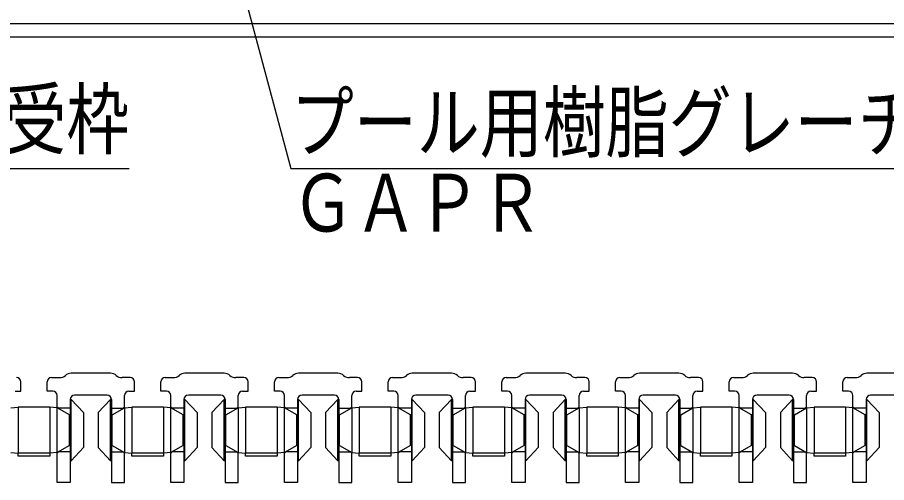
# Model space of a CAD drawing. Units: millimetres, scale not verified. Extents: x -819 to 819, y -558 to 522.
# Drawn here: x -271.8 to -73, y 75.9 to 182.2 of the extents above; entities that cross this region are included whole.
import ezdxf
from ezdxf.enums import TextEntityAlignment as Align

# ---------------------------------------------------------------- set-up
doc = ezdxf.new("R2010")
doc.units = ezdxf.units.MM
doc.header["$LTSCALE"] = 6
for name, color, linetype in [('0-0_計極細', 2, 'Continuous'), ('0-1_計細線', 3, 'Continuous'), ('0-5_寸法線', 7, 'Continuous')]:
    doc.layers.add(name, color=color, linetype=linetype)
doc.styles.add('ＭＳ ゴシック', font='')
doc.styles.get('ＭＳ ゴシック').set_extended_font_data('MS Gothic')

msp = doc.modelspace()

# ---------------------------------------------------------------- linework, layer by layer
at = {"layer": '0-0_計極細'}
for p, q in [((-259.499, 80.858), (-259.499, 94.858)), ((-250.499, 80.858), (-250.499, 94.858)), ((-233.499, 80.858), (-233.499, 94.858)), ((-224.499, 80.858), (-224.499, 94.858)), ((-207.499, 80.858), (-207.499, 94.858)), ((-198.499, 80.858), (-198.499, 94.858)), ((-181.499, 80.858), (-181.499, 94.858)), ((-172.499, 80.858), (-172.499, 94.858)), ((-155.499, 80.858), (-155.499, 94.858)), ((-146.499, 80.858), (-146.499, 94.858)), ((-129.499, 80.858), (-129.499, 94.858)), ((-120.499, 80.858), (-120.499, 94.858)), ((-103.499, 80.858), (-103.499, 94.858)), ((-94.499, 80.858), (-94.499, 94.858)), ((-77.499, 80.858), (-77.499, 94.858)), ((-271.599, 93.108), (-271.599, 82.608)), ((-264.399, 93.108), (-264.399, 82.608)), ((-262.699, 82.758), (-262.699, 92.958)), ((-247.299, 92.958), (-247.299, 82.758)), ((-245.599, 93.108), (-245.599, 82.608)), ((-238.399, 93.108), (-238.399, 82.608)), ((-236.699, 82.758), (-236.699, 92.958)), ((-221.299, 92.958), (-221.299, 82.758)), ((-219.599, 93.108), (-219.599, 82.608)), ((-212.399, 93.108), (-212.399, 82.608)), ((-210.699, 82.758), (-210.699, 92.958)), ((-195.299, 92.958), (-195.299, 82.758)), ((-193.599, 93.108), (-193.599, 82.608)), ((-186.399, 93.108), (-186.399, 82.608)), ((-184.699, 82.758), (-184.699, 92.958)), ((-169.299, 92.958), (-169.299, 82.758)), ((-167.599, 93.108), (-167.599, 82.608)), ((-160.399, 93.108), (-160.399, 82.608)), ((-158.699, 82.758), (-158.699, 92.958)), ((-143.299, 92.958), (-143.299, 82.758)), ((-141.599, 93.108), (-141.599, 82.608)), ((-134.399, 93.108), (-134.399, 82.608)), ((-132.699, 82.758), (-132.699, 92.958)), ((-117.299, 92.958), (-117.299, 82.758)), ((-115.599, 93.108), (-115.599, 82.608)), ((-108.399, 93.108), (-108.399, 82.608)), ((-106.699, 82.758), (-106.699, 92.958)), ((-91.299, 92.958), (-91.299, 82.758)), ((-89.599, 93.108), (-89.599, 82.608)), ((-82.399, 93.108), (-82.399, 82.608)), ((-80.699, 82.758), (-80.699, 92.958)), ((-259.899, 84.358), (-259.899, 91.358)), ((-250.099, 84.358), (-250.099, 91.358)), ((-233.899, 84.358), (-233.899, 91.358)), ((-224.099, 84.358), (-224.099, 91.358)), ((-207.899, 84.358), (-207.899, 91.358)), ((-198.099, 84.358), (-198.099, 91.358)), ((-181.899, 84.358), (-181.899, 91.358)), ((-172.099, 84.358), (-172.099, 91.358)), ((-155.899, 84.358), (-155.899, 91.358)), ((-146.099, 84.358), (-146.099, 91.358)), ((-129.899, 84.358), (-129.899, 91.358)), ((-120.099, 84.358), (-120.099, 91.358)), ((-103.899, 84.358), (-103.899, 91.358)), ((-94.099, 84.358), (-94.099, 91.358)), ((-77.899, 84.358), (-77.899, 91.358))]:
    msp.add_line(p, q, dxfattribs=at)
at = {"layer": '0-1_計細線'}
for p, q in [((-497.585, 180.769), (532.415, 180.769)), ((-499.499, 177.769), (530.501, 177.769)), ((-263.999, 99.858), (-262.145, 99.858)), ((-250.499, 100.858), (-259.499, 100.858)), ((-245.999, 99.858), (-247.853, 99.858)), ((-237.999, 99.858), (-236.145, 99.858)), ((-224.499, 100.858), (-233.499, 100.858)), ((-219.999, 99.858), (-221.853, 99.858)), ((-211.999, 99.858), (-210.145, 99.858)), ((-198.499, 100.858), (-207.499, 100.858)), ((-193.999, 99.858), (-195.853, 99.858)), ((-185.999, 99.858), (-184.145, 99.858)), ((-172.499, 100.858), (-181.499, 100.858)), ((-167.999, 99.858), (-169.853, 99.858)), ((-159.999, 99.858), (-158.145, 99.858)), ((-146.499, 100.858), (-155.499, 100.858)), ((-141.999, 99.858), (-143.853, 99.858)), ((-133.999, 99.858), (-132.145, 99.858)), ((-120.499, 100.858), (-129.499, 100.858)), ((-115.999, 99.858), (-117.853, 99.858)), ((-107.999, 99.858), (-106.145, 99.858)), ((-94.499, 100.858), (-103.499, 100.858)), ((-89.999, 99.858), (-91.853, 99.858)), ((-81.999, 99.858), (-80.145, 99.858)), ((-68.499, 100.858), (-77.499, 100.858)), ((-270.999, 96.758), (-270.999, 98.858)), ((-264.999, 96.758), (-264.999, 98.858)), ((-244.999, 96.758), (-244.999, 98.858)), ((-238.999, 96.758), (-238.999, 98.858)), ((-218.999, 96.758), (-218.999, 98.858)), ((-212.999, 96.758), (-212.999, 98.858)), ((-192.999, 96.758), (-192.999, 98.858)), ((-186.999, 96.758), (-186.999, 98.858)), ((-166.999, 96.758), (-166.999, 98.858)), ((-160.999, 96.758), (-160.999, 98.858)), ((-140.999, 96.758), (-140.999, 98.858)), ((-134.999, 96.758), (-134.999, 98.858)), ((-114.999, 96.758), (-114.999, 98.858)), ((-108.999, 96.758), (-108.999, 98.858)), ((-88.999, 96.758), (-88.999, 98.858)), ((-82.999, 96.758), (-82.999, 98.858)), ((-272.299, 96.758), (-270.999, 96.758)), ((-263.699, 96.758), (-264.999, 96.758)), ((-262.699, 93.158), (-262.699, 95.758)), ((-251.299, 95.858), (-258.699, 95.858)), ((-247.299, 93.158), (-247.299, 95.758)), ((-246.299, 96.758), (-244.999, 96.758)), ((-237.699, 96.758), (-238.999, 96.758)), ((-236.699, 93.158), (-236.699, 95.758)), ((-225.299, 95.858), (-232.699, 95.858)), ((-221.299, 93.158), (-221.299, 95.758)), ((-220.299, 96.758), (-218.999, 96.758)), ((-211.699, 96.758), (-212.999, 96.758)), ((-210.699, 93.158), (-210.699, 95.758)), ((-199.299, 95.858), (-206.699, 95.858)), ((-195.299, 93.158), (-195.299, 95.758)), ((-194.299, 96.758), (-192.999, 96.758)), ((-185.699, 96.758), (-186.999, 96.758)), ((-184.699, 93.158), (-184.699, 95.758)), ((-173.299, 95.858), (-180.699, 95.858)), ((-169.299, 93.158), (-169.299, 95.758)), ((-168.299, 96.758), (-166.999, 96.758)), ((-159.699, 96.758), (-160.999, 96.758)), ((-158.699, 93.158), (-158.699, 95.758)), ((-147.299, 95.858), (-154.699, 95.858)), ((-143.299, 93.158), (-143.299, 95.758)), ((-142.299, 96.758), (-140.999, 96.758)), ((-133.699, 96.758), (-134.999, 96.758)), ((-132.699, 93.158), (-132.699, 95.758)), ((-121.299, 95.858), (-128.699, 95.858)), ((-117.299, 93.158), (-117.299, 95.758)), ((-116.299, 96.758), (-114.999, 96.758)), ((-107.699, 96.758), (-108.999, 96.758)), ((-106.699, 93.158), (-106.699, 95.758)), ((-95.299, 95.858), (-102.699, 95.858)), ((-91.299, 93.158), (-91.299, 95.758)), ((-90.299, 96.758), (-88.999, 96.758)), ((-81.699, 96.758), (-82.999, 96.758)), ((-80.699, 93.158), (-80.699, 95.758)), ((-69.299, 95.858), (-76.699, 95.858)), ((-259.699, 94.858), (-259.699, 92.858)), ((-259.699, 94.858), (-259.499, 94.858)), ((-259.699, 94.858), (-259.699, 80.858)), ((-259.499, 94.858), (-256.699, 91.858)), ((-250.499, 94.858), (-253.299, 91.858)), ((-250.299, 94.858), (-250.499, 94.858)), ((-250.299, 94.858), (-250.299, 92.858)), ((-250.299, 94.858), (-250.299, 80.858)), ((-233.699, 94.858), (-233.699, 92.858)), ((-233.699, 94.858), (-233.499, 94.858)), ((-233.699, 94.858), (-233.699, 80.858)), ((-233.499, 94.858), (-230.699, 91.858)), ((-224.499, 94.858), (-227.299, 91.858)), ((-224.299, 94.858), (-224.499, 94.858)), ((-224.299, 94.858), (-224.299, 92.858)), ((-224.299, 94.858), (-224.299, 80.858)), ((-207.699, 94.858), (-207.699, 92.858)), ((-207.699, 94.858), (-207.499, 94.858)), ((-207.699, 94.858), (-207.699, 80.858)), ((-207.499, 94.858), (-204.699, 91.858)), ((-198.499, 94.858), (-201.299, 91.858)), ((-198.299, 94.858), (-198.499, 94.858)), ((-198.299, 94.858), (-198.299, 92.858)), ((-198.299, 94.858), (-198.299, 80.858)), ((-181.699, 94.858), (-181.699, 92.858)), ((-181.699, 94.858), (-181.499, 94.858)), ((-181.699, 94.858), (-181.699, 80.858)), ((-181.499, 94.858), (-178.699, 91.858)), ((-172.499, 94.858), (-175.299, 91.858)), ((-172.299, 94.858), (-172.499, 94.858)), ((-172.299, 94.858), (-172.299, 92.858)), ((-172.299, 94.858), (-172.299, 80.858)), ((-155.699, 94.858), (-155.699, 92.858)), ((-155.699, 94.858), (-155.499, 94.858)), ((-155.699, 94.858), (-155.699, 80.858)), ((-155.499, 94.858), (-152.699, 91.858)), ((-146.499, 94.858), (-149.299, 91.858)), ((-146.299, 94.858), (-146.499, 94.858)), ((-146.299, 94.858), (-146.299, 92.858)), ((-146.299, 94.858), (-146.299, 80.858)), ((-129.699, 94.858), (-129.699, 92.858)), ((-129.699, 94.858), (-129.499, 94.858)), ((-129.699, 94.858), (-129.699, 80.858)), ((-129.499, 94.858), (-126.699, 91.858)), ((-120.499, 94.858), (-123.299, 91.858)), ((-120.299, 94.858), (-120.499, 94.858)), ((-120.299, 94.858), (-120.299, 92.858)), ((-120.299, 94.858), (-120.299, 80.858)), ((-103.699, 94.858), (-103.699, 92.858)), ((-103.699, 94.858), (-103.499, 94.858)), ((-103.699, 94.858), (-103.699, 80.858)), ((-103.499, 94.858), (-100.699, 91.858)), ((-94.499, 94.858), (-97.299, 91.858)), ((-94.299, 94.858), (-94.499, 94.858)), ((-94.299, 94.858), (-94.299, 92.858)), ((-94.299, 94.858), (-94.299, 80.858)), ((-77.699, 94.858), (-77.699, 92.858)), ((-77.699, 94.858), (-77.499, 94.858)), ((-77.699, 94.858), (-77.699, 80.858)), ((-77.499, 94.858), (-74.699, 91.858)), ((-273.299, 92.958), (-271.599, 93.108)), ((-264.399, 93.108), (-271.599, 93.108)), ((-262.699, 92.958), (-264.399, 93.108)), ((-259.899, 91.358), (-262.699, 92.958)), ((-256.699, 91.858), (-256.699, 83.858)), ((-253.299, 91.858), (-253.299, 83.858)), ((-250.099, 91.358), (-247.299, 92.958)), ((-247.299, 92.958), (-245.599, 93.108)), ((-238.399, 93.108), (-245.599, 93.108)), ((-236.699, 92.958), (-238.399, 93.108)), ((-233.899, 91.358), (-236.699, 92.958)), ((-230.699, 91.858), (-230.699, 83.858)), ((-227.299, 91.858), (-227.299, 83.858)), ((-224.099, 91.358), (-221.299, 92.958)), ((-221.299, 92.958), (-219.599, 93.108)), ((-212.399, 93.108), (-219.599, 93.108)), ((-210.699, 92.958), (-212.399, 93.108)), ((-207.899, 91.358), (-210.699, 92.958)), ((-204.699, 91.858), (-204.699, 83.858)), ((-201.299, 91.858), (-201.299, 83.858)), ((-198.099, 91.358), (-195.299, 92.958)), ((-195.299, 92.958), (-193.599, 93.108)), ((-186.399, 93.108), (-193.599, 93.108)), ((-184.699, 92.958), (-186.399, 93.108)), ((-181.899, 91.358), (-184.699, 92.958)), ((-178.699, 91.858), (-178.699, 83.858)), ((-175.299, 91.858), (-175.299, 83.858)), ((-172.099, 91.358), (-169.299, 92.958)), ((-169.299, 92.958), (-167.599, 93.108)), ((-160.399, 93.108), (-167.599, 93.108)), ((-158.699, 92.958), (-160.399, 93.108)), ((-155.899, 91.358), (-158.699, 92.958)), ((-152.699, 91.858), (-152.699, 83.858)), ((-149.299, 91.858), (-149.299, 83.858)), ((-146.099, 91.358), (-143.299, 92.958)), ((-143.299, 92.958), (-141.599, 93.108)), ((-134.399, 93.108), (-141.599, 93.108)), ((-132.699, 92.958), (-134.399, 93.108)), ((-129.899, 91.358), (-132.699, 92.958)), ((-126.699, 91.858), (-126.699, 83.858)), ((-123.299, 91.858), (-123.299, 83.858)), ((-120.099, 91.358), (-117.299, 92.958)), ((-117.299, 92.958), (-115.599, 93.108)), ((-108.399, 93.108), (-115.599, 93.108)), ((-106.699, 92.958), (-108.399, 93.108)), ((-103.899, 91.358), (-106.699, 92.958)), ((-100.699, 91.858), (-100.699, 83.858)), ((-97.299, 91.858), (-97.299, 83.858)), ((-94.099, 91.358), (-91.299, 92.958)), ((-91.299, 92.958), (-89.599, 93.108)), ((-82.399, 93.108), (-89.599, 93.108)), ((-80.699, 92.958), (-82.399, 93.108)), ((-77.899, 91.358), (-80.699, 92.958)), ((-74.699, 91.858), (-74.699, 83.858)), ((-259.699, 91.358), (-259.899, 91.358)), ((-250.299, 91.358), (-250.099, 91.358)), ((-233.699, 91.358), (-233.899, 91.358)), ((-224.299, 91.358), (-224.099, 91.358)), ((-207.699, 91.358), (-207.899, 91.358)), ((-198.299, 91.358), (-198.099, 91.358)), ((-181.699, 91.358), (-181.899, 91.358)), ((-172.299, 91.358), (-172.099, 91.358)), ((-155.699, 91.358), (-155.899, 91.358)), ((-146.299, 91.358), (-146.099, 91.358)), ((-129.699, 91.358), (-129.899, 91.358)), ((-120.299, 91.358), (-120.099, 91.358)), ((-103.699, 91.358), (-103.899, 91.358)), ((-94.299, 91.358), (-94.099, 91.358)), ((-77.699, 91.358), (-77.899, 91.358)), ((-259.899, 84.358), (-262.699, 82.758)), ((-259.699, 84.358), (-259.899, 84.358)), ((-259.499, 80.858), (-256.699, 83.858)), ((-250.499, 80.858), (-253.299, 83.858)), ((-250.299, 84.358), (-250.099, 84.358)), ((-250.099, 84.358), (-247.299, 82.758)), ((-233.899, 84.358), (-236.699, 82.758)), ((-233.699, 84.358), (-233.899, 84.358)), ((-233.499, 80.858), (-230.699, 83.858)), ((-224.499, 80.858), (-227.299, 83.858)), ((-224.299, 84.358), (-224.099, 84.358)), ((-224.099, 84.358), (-221.299, 82.758)), ((-207.899, 84.358), (-210.699, 82.758)), ((-207.699, 84.358), (-207.899, 84.358)), ((-207.499, 80.858), (-204.699, 83.858)), ((-198.499, 80.858), (-201.299, 83.858)), ((-198.299, 84.358), (-198.099, 84.358)), ((-198.099, 84.358), (-195.299, 82.758)), ((-181.899, 84.358), (-184.699, 82.758)), ((-181.699, 84.358), (-181.899, 84.358)), ((-181.499, 80.858), (-178.699, 83.858)), ((-172.499, 80.858), (-175.299, 83.858)), ((-172.299, 84.358), (-172.099, 84.358)), ((-172.099, 84.358), (-169.299, 82.758)), ((-155.899, 84.358), (-158.699, 82.758)), ((-155.699, 84.358), (-155.899, 84.358)), ((-155.499, 80.858), (-152.699, 83.858)), ((-146.499, 80.858), (-149.299, 83.858)), ((-146.299, 84.358), (-146.099, 84.358)), ((-146.099, 84.358), (-143.299, 82.758)), ((-129.899, 84.358), (-132.699, 82.758)), ((-129.699, 84.358), (-129.899, 84.358)), ((-129.499, 80.858), (-126.699, 83.858)), ((-120.499, 80.858), (-123.299, 83.858)), ((-120.299, 84.358), (-120.099, 84.358)), ((-120.099, 84.358), (-117.299, 82.758)), ((-103.899, 84.358), (-106.699, 82.758)), ((-103.699, 84.358), (-103.899, 84.358)), ((-103.499, 80.858), (-100.699, 83.858)), ((-94.499, 80.858), (-97.299, 83.858)), ((-94.299, 84.358), (-94.099, 84.358)), ((-94.099, 84.358), (-91.299, 82.758)), ((-77.899, 84.358), (-80.699, 82.758)), ((-77.699, 84.358), (-77.899, 84.358)), ((-77.499, 80.858), (-74.699, 83.858)), ((-273.299, 82.758), (-271.599, 82.608)), ((-264.399, 82.608), (-271.599, 82.608)), ((-271.599, 81.908), (-271.599, 82.608)), ((-264.399, 81.908), (-271.599, 81.908)), ((-262.699, 82.758), (-264.399, 82.608)), ((-264.399, 82.608), (-264.399, 81.908)), ((-262.699, 75.858), (-262.699, 82.558)), ((-259.699, 82.858), (-259.699, 75.858)), ((-250.299, 82.858), (-250.299, 75.858)), ((-247.299, 82.758), (-245.599, 82.608)), ((-247.299, 75.858), (-247.299, 82.558)), ((-238.399, 82.608), (-245.599, 82.608)), ((-245.599, 81.908), (-245.599, 82.608)), ((-238.399, 81.908), (-245.599, 81.908)), ((-236.699, 82.758), (-238.399, 82.608)), ((-238.399, 82.608), (-238.399, 81.908)), ((-236.699, 75.858), (-236.699, 82.558)), ((-233.699, 82.858), (-233.699, 75.858)), ((-224.299, 82.858), (-224.299, 75.858)), ((-221.299, 82.758), (-219.599, 82.608)), ((-221.299, 75.858), (-221.299, 82.558)), ((-212.399, 82.608), (-219.599, 82.608)), ((-219.599, 81.908), (-219.599, 82.608)), ((-212.399, 81.908), (-219.599, 81.908)), ((-210.699, 82.758), (-212.399, 82.608)), ((-212.399, 82.608), (-212.399, 81.908)), ((-210.699, 75.858), (-210.699, 82.558)), ((-207.699, 82.858), (-207.699, 75.858)), ((-198.299, 82.858), (-198.299, 75.858)), ((-195.299, 82.758), (-193.599, 82.608)), ((-195.299, 75.858), (-195.299, 82.558)), ((-186.399, 82.608), (-193.599, 82.608)), ((-193.599, 81.908), (-193.599, 82.608)), ((-186.399, 81.908), (-193.599, 81.908)), ((-184.699, 82.758), (-186.399, 82.608)), ((-186.399, 82.608), (-186.399, 81.908)), ((-184.699, 75.858), (-184.699, 82.558)), ((-181.699, 82.858), (-181.699, 75.858)), ((-172.299, 82.858), (-172.299, 75.858)), ((-169.299, 82.758), (-167.599, 82.608)), ((-169.299, 75.858), (-169.299, 82.558)), ((-160.399, 82.608), (-167.599, 82.608)), ((-167.599, 81.908), (-167.599, 82.608)), ((-160.399, 81.908), (-167.599, 81.908)), ((-158.699, 82.758), (-160.399, 82.608)), ((-160.399, 82.608), (-160.399, 81.908)), ((-158.699, 75.858), (-158.699, 82.558)), ((-155.699, 82.858), (-155.699, 75.858)), ((-146.299, 82.858), (-146.299, 75.858)), ((-143.299, 82.758), (-141.599, 82.608)), ((-143.299, 75.858), (-143.299, 82.558)), ((-134.399, 82.608), (-141.599, 82.608)), ((-141.599, 81.908), (-141.599, 82.608)), ((-134.399, 81.908), (-141.599, 81.908)), ((-132.699, 82.758), (-134.399, 82.608)), ((-134.399, 82.608), (-134.399, 81.908)), ((-132.699, 75.858), (-132.699, 82.558)), ((-129.699, 82.858), (-129.699, 75.858)), ((-120.299, 82.858), (-120.299, 75.858)), ((-117.299, 82.758), (-115.599, 82.608)), ((-117.299, 75.858), (-117.299, 82.558)), ((-108.399, 82.608), (-115.599, 82.608)), ((-115.599, 81.908), (-115.599, 82.608)), ((-108.399, 81.908), (-115.599, 81.908)), ((-106.699, 82.758), (-108.399, 82.608)), ((-108.399, 82.608), (-108.399, 81.908)), ((-106.699, 75.858), (-106.699, 82.558)), ((-103.699, 82.858), (-103.699, 75.858)), ((-94.299, 82.858), (-94.299, 75.858)), ((-91.299, 82.758), (-89.599, 82.608)), ((-91.299, 75.858), (-91.299, 82.558)), ((-82.399, 82.608), (-89.599, 82.608)), ((-89.599, 81.908), (-89.599, 82.608)), ((-82.399, 81.908), (-89.599, 81.908)), ((-80.699, 82.758), (-82.399, 82.608)), ((-82.399, 82.608), (-82.399, 81.908)), ((-80.699, 75.858), (-80.699, 82.558)), ((-77.699, 82.858), (-77.699, 75.858)), ((-259.699, 80.858), (-259.499, 80.858)), ((-250.299, 80.858), (-250.499, 80.858)), ((-233.699, 80.858), (-233.499, 80.858)), ((-224.299, 80.858), (-224.499, 80.858)), ((-207.699, 80.858), (-207.499, 80.858)), ((-198.299, 80.858), (-198.499, 80.858)), ((-181.699, 80.858), (-181.499, 80.858)), ((-172.299, 80.858), (-172.499, 80.858)), ((-155.699, 80.858), (-155.499, 80.858)), ((-146.299, 80.858), (-146.499, 80.858)), ((-129.699, 80.858), (-129.499, 80.858)), ((-120.299, 80.858), (-120.499, 80.858)), ((-103.699, 80.858), (-103.499, 80.858)), ((-94.299, 80.858), (-94.499, 80.858)), ((-77.699, 80.858), (-77.499, 80.858)), ((-259.699, 75.858), (-262.699, 75.858)), ((-250.299, 75.858), (-247.299, 75.858)), ((-233.699, 75.858), (-236.699, 75.858)), ((-224.299, 75.858), (-221.299, 75.858)), ((-207.699, 75.858), (-210.699, 75.858)), ((-198.299, 75.858), (-195.299, 75.858)), ((-181.699, 75.858), (-184.699, 75.858)), ((-172.299, 75.858), (-169.299, 75.858)), ((-155.699, 75.858), (-158.699, 75.858)), ((-146.299, 75.858), (-143.299, 75.858)), ((-129.699, 75.858), (-132.699, 75.858)), ((-120.299, 75.858), (-117.299, 75.858)), ((-103.699, 75.858), (-106.699, 75.858)), ((-94.299, 75.858), (-91.299, 75.858)), ((-77.699, 75.858), (-80.699, 75.858))]:
    msp.add_line(p, q, dxfattribs=at)
for points in [[(-259.699, 92.858), (-262.399, 92.858), (-262.699, 93.158)], [(-250.299, 92.858), (-247.599, 92.858), (-247.299, 93.158)], [(-233.699, 92.858), (-236.399, 92.858), (-236.699, 93.158)], [(-224.299, 92.858), (-221.599, 92.858), (-221.299, 93.158)], [(-207.699, 92.858), (-210.399, 92.858), (-210.699, 93.158)], [(-198.299, 92.858), (-195.599, 92.858), (-195.299, 93.158)], [(-181.699, 92.858), (-184.399, 92.858), (-184.699, 93.158)], [(-172.299, 92.858), (-169.599, 92.858), (-169.299, 93.158)], [(-155.699, 92.858), (-158.399, 92.858), (-158.699, 93.158)], [(-146.299, 92.858), (-143.599, 92.858), (-143.299, 93.158)], [(-129.699, 92.858), (-132.399, 92.858), (-132.699, 93.158)], [(-120.299, 92.858), (-117.599, 92.858), (-117.299, 93.158)], [(-103.699, 92.858), (-106.399, 92.858), (-106.699, 93.158)], [(-94.299, 92.858), (-91.599, 92.858), (-91.299, 93.158)], [(-77.699, 92.858), (-80.399, 92.858), (-80.699, 93.158)], [(-259.699, 82.858), (-262.399, 82.858), (-262.699, 82.558)], [(-250.299, 82.858), (-247.599, 82.858), (-247.299, 82.558)], [(-233.699, 82.858), (-236.399, 82.858), (-236.699, 82.558)], [(-224.299, 82.858), (-221.599, 82.858), (-221.299, 82.558)], [(-207.699, 82.858), (-210.399, 82.858), (-210.699, 82.558)], [(-198.299, 82.858), (-195.599, 82.858), (-195.299, 82.558)], [(-181.699, 82.858), (-184.399, 82.858), (-184.699, 82.558)], [(-172.299, 82.858), (-169.599, 82.858), (-169.299, 82.558)], [(-155.699, 82.858), (-158.399, 82.858), (-158.699, 82.558)], [(-146.299, 82.858), (-143.599, 82.858), (-143.299, 82.558)], [(-129.699, 82.858), (-132.399, 82.858), (-132.699, 82.558)], [(-120.299, 82.858), (-117.599, 82.858), (-117.299, 82.558)], [(-103.699, 82.858), (-106.399, 82.858), (-106.699, 82.558)], [(-94.299, 82.858), (-91.599, 82.858), (-91.299, 82.558)], [(-77.699, 82.858), (-80.399, 82.858), (-80.699, 82.558)]]:
    msp.add_lwpolyline(points, dxfattribs=at)
for centre, radius, start, end in [((-271.999, 98.858), 1, 0, 90), ((-263.999, 98.858), 1, 90, 180), ((-262.145, 101.858), 2, 270, 311.40962), ((-259.499, 98.858), 2, 90, 131.40962), ((-250.499, 98.858), 2, 48.59038, 90), ((-247.853, 101.858), 2, 228.59038, 270), ((-245.999, 98.858), 1, 0, 90), ((-237.999, 98.858), 1, 90, 180), ((-236.145, 101.858), 2, 270, 311.40962), ((-233.499, 98.858), 2, 90, 131.40962), ((-224.499, 98.858), 2, 48.59038, 90), ((-221.853, 101.858), 2, 228.59038, 270), ((-219.999, 98.858), 1, 0, 90), ((-211.999, 98.858), 1, 90, 180), ((-210.145, 101.858), 2, 270, 311.40962), ((-207.499, 98.858), 2, 90, 131.40962), ((-198.499, 98.858), 2, 48.59038, 90), ((-195.853, 101.858), 2, 228.59038, 270), ((-193.999, 98.858), 1, 0, 90), ((-185.999, 98.858), 1, 90, 180), ((-184.145, 101.858), 2, 270, 311.40962), ((-181.499, 98.858), 2, 90, 131.40962), ((-172.499, 98.858), 2, 48.59038, 90), ((-169.853, 101.858), 2, 228.59038, 270), ((-167.999, 98.858), 1, 0, 90), ((-159.999, 98.858), 1, 90, 180), ((-158.145, 101.858), 2, 270, 311.40962), ((-155.499, 98.858), 2, 90, 131.40962), ((-146.499, 98.858), 2, 48.59038, 90), ((-143.853, 101.858), 2, 228.59038, 270), ((-141.999, 98.858), 1, 0, 90), ((-133.999, 98.858), 1, 90, 180), ((-132.145, 101.858), 2, 270, 311.40962), ((-129.499, 98.858), 2, 90, 131.40962), ((-120.499, 98.858), 2, 48.59038, 90), ((-117.853, 101.858), 2, 228.59038, 270), ((-115.999, 98.858), 1, 0, 90), ((-107.999, 98.858), 1, 90, 180), ((-106.145, 101.858), 2, 270, 311.40962), ((-103.499, 98.858), 2, 90, 131.40962), ((-94.499, 98.858), 2, 48.59038, 90), ((-91.853, 101.858), 2, 228.59038, 270), ((-89.999, 98.858), 1, 0, 90), ((-81.999, 98.858), 1, 90, 180), ((-80.145, 101.858), 2, 270, 311.40962), ((-77.499, 98.858), 2, 90, 131.40962), ((-263.699, 95.758), 1, 0, 90), ((-258.699, 94.858), 1, 90, 180), ((-251.299, 94.858), 1, 0, 90), ((-246.299, 95.758), 1, 90, 180), ((-237.699, 95.758), 1, 0, 90), ((-232.699, 94.858), 1, 90, 180), ((-225.299, 94.858), 1, 0, 90), ((-220.299, 95.758), 1, 90, 180), ((-211.699, 95.758), 1, 0, 90), ((-206.699, 94.858), 1, 90, 180), ((-199.299, 94.858), 1, 0, 90), ((-194.299, 95.758), 1, 90, 180), ((-185.699, 95.758), 1, 0, 90), ((-180.699, 94.858), 1, 90, 180), ((-173.299, 94.858), 1, 0, 90), ((-168.299, 95.758), 1, 90, 180), ((-159.699, 95.758), 1, 0, 90), ((-154.699, 94.858), 1, 90, 180), ((-147.299, 94.858), 1, 0, 90), ((-142.299, 95.758), 1, 90, 180), ((-133.699, 95.758), 1, 0, 90), ((-128.699, 94.858), 1, 90, 180), ((-121.299, 94.858), 1, 0, 90), ((-116.299, 95.758), 1, 90, 180), ((-107.699, 95.758), 1, 0, 90), ((-102.699, 94.858), 1, 90, 180), ((-95.299, 94.858), 1, 0, 90), ((-90.299, 95.758), 1, 90, 180), ((-81.699, 95.758), 1, 0, 90), ((-76.699, 94.858), 1, 90, 180)]:
    msp.add_arc(centre, radius, start, end, dxfattribs=at)
at = {"layer": '0-5_寸法線'}
for points in [[(-229.315, 222.465), (-209.263, 147.629), (6.737, 147.629)], [(-384.437, 179.744), (-375.832, 147.629), (-246.232, 147.629)]]:
    msp.add_lwpolyline(points, dxfattribs=at)

# ---------------------------------------------------------------- texts
at = {"layer": '0-5_寸法線', "style": 'ＭＳ ゴシック', "width": 0.8}
for s, p in [('ＳＵＳアングル受枠', (-375.832, 148.349)), ('プール用樹脂グレーチング曲線用', (-209.263, 147.629)), ('ＧＡＰＲ', (-209.111, 129.282))]:
    msp.add_text(s, height=13.2, dxfattribs=at).set_placement(p, align=Align.BOTTOM_LEFT)

doc.saveas('drawing.dxf')
